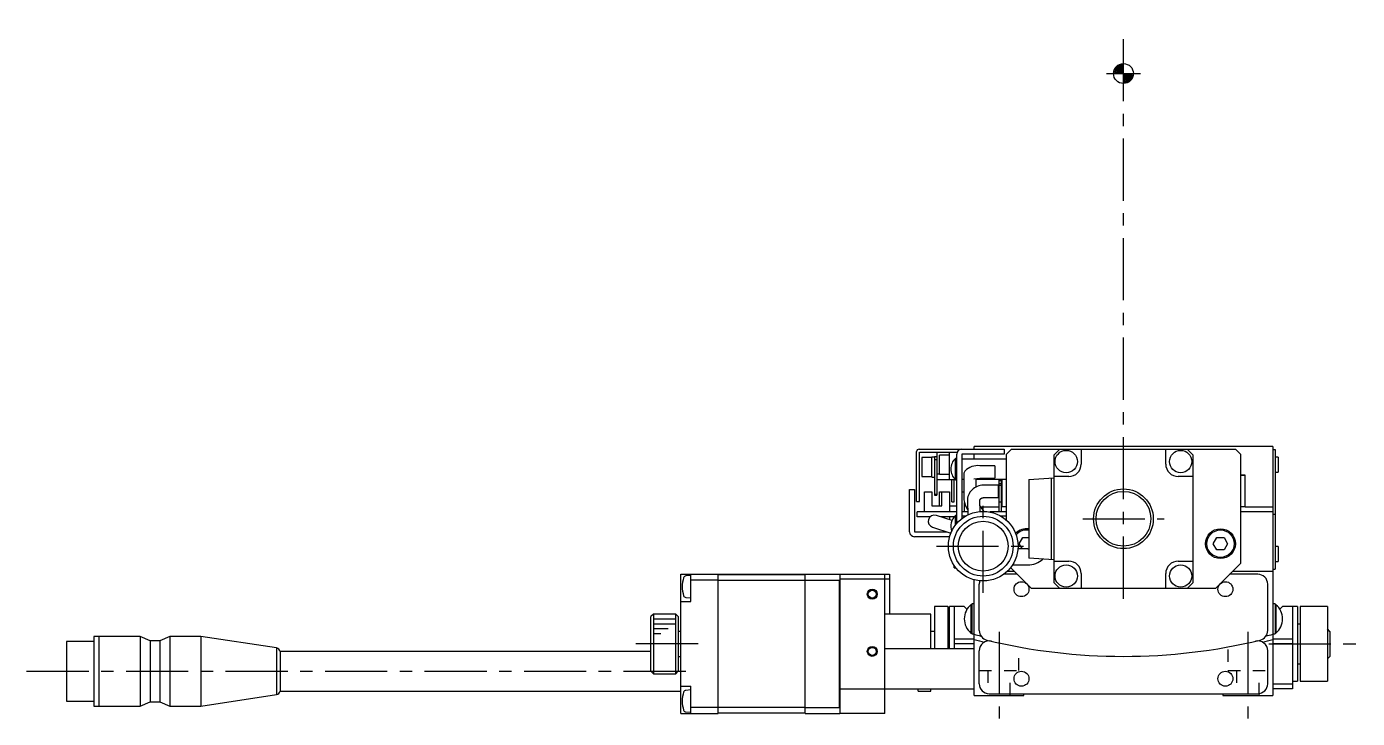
# Model space of a CAD drawing. Extents: x -285 to 424, y 17 to 528.
# Drawn here: x -216.7 to 50.9, y 21.2 to 160.3 of the extents above; entities that cross this region are included whole.
import ezdxf

# ---------------------------------------------------------------- set-up
doc = ezdxf.new("R2010")
doc.units = 0
doc.header["$LTSCALE"] = 10
doc.linetypes.add('CENTER', pattern=[2, 1.25, -0.25, 0.25, -0.25])
doc.linetypes.add('DOT', pattern=[0.5, 0.25, -0.25])
doc.layers.add('1', color=7, linetype='CONTINUOUS')
doc.layers.add('21', color=7, linetype='CONTINUOUS')

# ---------------------------------------------------------------- blocks, each defined once
blk = doc.blocks.new('AID4023')
at = {"layer": '21', "color": 7, "linetype": 'CONTINUOUS'}
blk.add_circle((3.825227, 150.852927), 2, dxfattribs=at)
for centre, radius, start, end in [((3.825227, 150.852927), 1.8, 90, 180), ((3.825227, 150.852927), 1.6, 90, 180), ((3.825227, 150.852927), 1.4, 90, 179.999955), ((3.825227, 150.852927), 1.2, 90, 179.99997), ((3.825227, 150.852927), 1, 90, 179.999964), ((3.825225, 150.852929), 0.799999, 89.999799, 180.000086), ((3.825227, 150.852927), 0.6, 89.99994, 180), ((3.825227, 150.852927), 0.4, 90, 180), ((3.825227, 150.852927), 0.2, 90, 180), ((3.825227, 150.852927), 0.6, 269.99994, 0), ((3.825227, 150.852927), 1.8, 270, 0), ((3.825227, 150.852927), 1.6, 270, 0), ((3.825227, 150.852927), 0.4, 270, 0), ((3.825227, 150.852927), 0.2, 270, 0), ((3.825227, 150.852927), 1.2, 270, 359.99997), ((3.825227, 150.852927), 1.4, 270, 359.999955), ((3.825227, 150.852927), 1, 270, 359.999964), ((3.825225, 150.852929), 0.799999, 270.000201, 359.999914)]:
    blk.add_arc(centre, radius, start, end, dxfattribs=at)

msp = doc.modelspace()

# ---------------------------------------------------------------- linework, layer by layer
at = {"layer": '1', "color": 4, "linetype": 'CENTER'}
for p, q in [((3.825227, 45.285035), (3.825227, 160.285035)), ((0.425227, 150.852927), (7.225227, 150.852927)), ((-24.374773, 46.452928), (-24.374773, 65.252926)), ((-4.374773, 61.352927), (12.025227, 61.352927)), ((-33.774771, 55.852927), (-14.974774, 55.852927)), ((-21.174773, 38.608783), (-21.174773, 21.236441)), ((28.825227, 38.608783), (28.825227, 21.236441)), ((-81.674772, 36.202927), (-96.674772, 36.202927)), ((33.021989, 36.202927), (50.851806, 36.202927)), ((-216.674772, 30.702927), (-83.112894, 30.702927))]:
    msp.add_line(p, q, dxfattribs=at)
at = {"layer": '1', "color": 7, "linetype": 'CONTINUOUS'}
for p, q in [((-37.274773, 75.352927), (-20.174773, 75.352927)), ((33.825227, 75.852927), (-26.174773, 75.852927)), ((-26.174773, 75.352927), (-26.174773, 75.852927)), ((-20.174773, 75.352927), (-20.174773, 74.352927)), ((-18.674773, 75.352927), (-19.674773, 74.352927)), ((-18.674773, 75.352927), (26.325227, 75.352927)), ((-8.974773, 75.352927), (-10.174773, 74.152927)), ((-4.674773, 75.352927), (-4.674773, 72.352927)), ((12.325227, 72.352927), (12.325227, 75.352927)), ((17.825227, 74.152927), (16.625227, 75.352927)), ((27.325227, 74.352927), (26.325227, 75.352927)), ((33.825227, 75.852927), (33.825227, 25.852927)), ((33.825227, 75.252927), (34.325227, 75.252927)), ((34.325227, 75.252927), (34.325227, 51.252927)), ((-37.774773, 64.852927), (-37.774773, 74.852927)), ((-37.174773, 74.752927), (-29.591288, 74.752927)), ((-37.174773, 64.852927), (-37.174773, 74.752927)), ((-36.674773, 73.652927), (-36.674773, 69.852927)), ((-34.674773, 73.652927), (-36.674773, 73.652927)), ((-34.674773, 69.752927), (-34.674773, 73.752927)), ((-34.174773, 73.752927), (-34.674773, 73.752927)), ((-34.174773, 73.890857), (-33.674773, 73.890857)), ((-34.174773, 73.890857), (-34.174773, 66.107885)), ((-34.174773, 73.248522), (-33.674773, 73.248522)), ((-33.674773, 74.752927), (-33.674773, 66.107885)), ((-31.174773, 74.152927), (-33.174773, 74.152927)), ((-33.174773, 70.352927), (-33.174773, 74.152927)), ((-31.174773, 69.252927), (-31.174773, 74.752927)), ((-29.611522, 74.702927), (-31.174773, 74.702927)), ((-29.674773, 73.502927), (-29.96702, 73.502927)), ((-29.96702, 69.202927), (-29.96702, 73.502927)), ((-29.674773, 60.425671), (-29.674773, 74.352927)), ((-28.674773, 74.352927), (-28.674773, 61.376511)), ((-20.174773, 74.352927), (-28.674773, 74.352927)), ((-19.674773, 73.352927), (-28.674773, 73.352927)), ((-26.174773, 73.352927), (-26.174773, 74.352927)), ((-19.674773, 61.04041), (-19.674773, 74.352927)), ((-10.174773, 74.152927), (-10.174773, 48.552927)), ((17.825227, 48.552927), (17.825227, 74.152927)), ((27.325227, 74.352927), (27.325227, 52.352927)), ((34.925227, 73.752927), (34.325227, 73.752927)), ((34.925227, 73.752927), (34.925227, 70.752927)), ((-36.674773, 69.852927), (-34.674773, 69.852927)), ((-34.674773, 69.752927), (-34.174773, 69.752927)), ((-33.674773, 70.399052), (-33.174773, 70.399052)), ((-33.174773, 70.352927), (-31.174773, 70.352927)), ((-28.258877, 70.378237), (-28.264697, 70.251436)), ((-28.264697, 70.251436), (-28.264697, 65.186975)), ((-28.237271, 70.525716), (-28.258877, 70.378237)), ((-28.199363, 70.672118), (-28.237271, 70.525716)), ((-28.144865, 70.815995), (-28.199363, 70.672118)), ((-28.073654, 70.955723), (-28.144865, 70.815995)), ((-22.014697, 72.019074), (-25.014697, 72.019074)), ((-22.014697, 72.019074), (-22.014697, 69.519074)), ((-15.174773, 69.253287), (-10.174773, 69.602927)), ((-10.674773, 69.567963), (-10.674773, 53.13789)), ((-7.174773, 69.852927), (-10.174773, 69.852927)), ((17.825227, 69.852927), (14.825227, 69.852927)), ((27.325227, 70.15516), (28.325227, 70.15516)), ((27.325227, 70.137741), (28.322068, 70.137741)), ((28.275227, 70.105176), (27.325227, 70.105176)), ((28.322068, 70.137741), (28.275227, 70.105176)), ((28.275227, 63.831682), (28.275227, 70.105176)), ((28.325227, 63.764436), (28.325227, 70.15516)), ((34.325227, 70.752927), (34.925227, 70.752927)), ((-39.174773, 58.752927), (-39.174773, 67.252927)), ((-39.174773, 67.252927), (-38.174773, 67.252927)), ((-38.174773, 67.252927), (-38.174773, 58.752927)), ((-33.674773, 69.252927), (-30.017201, 69.252927)), ((-30.674773, 64.752927), (-30.674773, 69.252927)), ((-30.174773, 64.752927), (-30.174773, 69.252927)), ((-29.96702, 69.202927), (-29.674773, 69.202927)), ((-28.674773, 69.352927), (-28.264697, 69.352927)), ((-28.264697, 69.252927), (-28.674773, 69.252927)), ((-26.235452, 69.369608), (-25.014697, 69.519074)), ((-25.764697, 67.770551), (-25.764697, 69.472641)), ((-25.764697, 69.352927), (-19.674773, 69.352927)), ((-25.014697, 69.519074), (-22.014697, 69.519074)), ((-21.374773, 68.102927), (-24.308071, 68.102927)), ((-21.374773, 68.102927), (-21.374773, 65.602927)), ((-21.174773, 62.724522), (-21.174773, 69.352927)), ((-20.674773, 68.961078), (-21.174773, 68.986323)), ((-20.674773, 68.352927), (-21.174773, 68.352927)), ((-21.174773, 68.105568), (-20.674773, 68.125521)), ((-20.674773, 62.724522), (-20.674773, 69.352927)), ((-20.624773, 69.352927), (-20.624773, 63.831682)), ((-15.174773, 69.253293), (-15.174773, 53.452561)), ((-37.774773, 64.852927), (-37.174773, 64.852927)), ((-36.174773, 66.752927), (-34.674773, 66.752927)), ((-36.174773, 62.752927), (-36.174773, 66.752927)), ((-34.674773, 66.752927), (-34.674773, 63.952927)), ((-34.174773, 66.316645), (-33.674773, 66.316645)), ((-34.174773, 66.107885), (-33.674773, 66.107885)), ((-33.174773, 63.952927), (-33.174773, 66.752927)), ((-33.174773, 66.752927), (-31.174773, 66.752927)), ((-32.674773, 63.952927), (-32.674773, 66.752927)), ((-31.174773, 66.752927), (-31.174773, 62.752927)), ((-30.674773, 64.752927), (-30.174773, 64.752927)), ((-28.674773, 66.752927), (-28.264697, 66.752927)), ((-28.264697, 65.186975), (-28.264668, 65.177382)), ((-28.174773, 64.628275), (-28.174773, 62.752927)), ((-27.556234, 64.868422), (-27.460814, 62.135946)), ((-25.05796, 64.984399), (-25.055476, 65.025375)), ((-25.057757, 64.95567), (-25.05796, 64.984399)), ((-24.983402, 62.826416), (-25.057757, 64.95567)), ((-25.055476, 65.025375), (-25.049748, 65.066111)), ((-25.049748, 65.066111), (-25.040953, 65.105898)), ((-25.040953, 65.105898), (-25.029412, 65.144168)), ((-25.029412, 65.144168), (-25.015499, 65.180594)), ((-25.015499, 65.180594), (-24.999564, 65.215057)), ((-24.999564, 65.215057), (-24.981893, 65.247577)), ((-24.981893, 65.247577), (-24.962714, 65.27824)), ((-24.962714, 65.27824), (-24.942198, 65.307153)), ((-24.942198, 65.307153), (-24.92048, 65.334421)), ((-24.92048, 65.334421), (-24.897666, 65.360139)), ((-24.897666, 65.360139), (-24.873842, 65.384385)), ((-24.873842, 65.384385), (-24.849082, 65.407224)), ((-24.849082, 65.407224), (-24.82345, 65.428705)), ((-24.82345, 65.428705), (-24.797002, 65.44887)), ((-24.797002, 65.44887), (-24.769792, 65.467749)), ((-24.769792, 65.467749), (-24.74187, 65.485363)), ((-24.74187, 65.485363), (-24.713286, 65.50173)), ((-24.713286, 65.50173), (-24.684086, 65.51686)), ((-24.684086, 65.51686), (-24.654318, 65.530762)), ((-24.654318, 65.530762), (-24.62403, 65.543439)), ((-24.62403, 65.543439), (-24.593269, 65.554894)), ((-24.593269, 65.554894), (-24.562084, 65.565127)), ((-24.562084, 65.565127), (-24.530522, 65.574139)), ((-24.530522, 65.574139), (-24.498634, 65.581927)), ((-24.498634, 65.581927), (-24.466469, 65.58849)), ((-24.466469, 65.58849), (-24.434078, 65.593828)), ((-24.434078, 65.593828), (-24.401512, 65.597939)), ((-24.401512, 65.597939), (-24.368822, 65.600823)), ((-24.368822, 65.600823), (-24.336061, 65.602481)), ((-24.336061, 65.602481), (-24.308071, 65.602927)), ((-24.308071, 65.602927), (-21.374773, 65.602927)), ((-21.174773, 64.752927), (-20.674773, 64.752927)), ((-29.674773, 62.752927), (-37.674773, 62.752927)), ((-37.674773, 61.752927), (-37.674773, 62.752927)), ((-35.04224, 61.752927), (-37.674773, 61.752927)), ((-34.674773, 63.952927), (-32.674773, 63.952927)), ((-30.63911, 61.018448), (-33.788501, 62.041747)), ((-30.19641, 61.752927), (-32.899603, 61.752927)), ((-31.174773, 63.952927), (-29.674773, 63.952927)), ((-31.174773, 61.752927), (-31.174773, 61.192495)), ((-29.674773, 62.002927), (-29.96702, 62.002927)), ((-29.96702, 60.063242), (-29.96702, 62.002927)), ((-27.482359, 62.752927), (-28.674773, 62.752927)), ((-27.980322, 61.852927), (-28.674773, 61.852927)), ((-24.552533, 63.367065), (-25.025548, 64.026598)), ((-24.855478, 63.781667), (-21.174773, 63.781667)), ((-24.16268, 62.849712), (-24.552533, 63.367065)), ((-19.674773, 62.724522), (-23.040171, 62.724522)), ((-19.674773, 61.852927), (-20.769223, 61.852927)), ((-20.624773, 63.831682), (-20.672076, 63.765365)), ((-19.674773, 63.765365), (-20.672076, 63.765365)), ((-20.624773, 63.831682), (-19.674773, 63.831682)), ((27.325227, 63.831682), (28.275227, 63.831682)), ((28.32253, 63.765365), (27.325227, 63.765365)), ((33.825227, 62.724522), (27.325227, 62.724522)), ((28.32253, 63.765365), (28.275227, 63.831682)), ((28.325227, 63.781667), (33.825227, 63.781667)), ((34.325227, 62.192174), (33.825227, 62.192174)), ((-34.561044, 59.664106), (-30.869323, 58.464594)), ((-38.174773, 58.752927), (-31.756722, 58.752927)), ((-31.111982, 57.752927), (-38.174773, 57.752927)), ((-17.118148, 56.352927), (-16.39646, 57.602927)), ((-16.503535, 55.288386), (-17.118148, 56.352927)), ((-16.39646, 57.602927), (-15.174773, 57.602927)), ((21.881852, 56.352927), (22.60354, 57.602927)), ((22.60354, 55.102927), (21.881852, 56.352927)), ((22.60354, 57.602927), (24.046915, 57.602927)), ((24.046915, 57.602927), (24.768603, 56.352927)), ((24.768603, 56.352927), (24.046915, 55.102927)), ((-15.423302, 55.288386), (-17.397575, 55.288386)), ((24.046915, 55.102927), (22.60354, 55.102927)), ((34.925227, 55.752927), (34.325227, 55.752927)), ((34.925227, 55.752927), (34.925227, 52.752927)), ((-30.174773, 51.502927), (-30.174773, 51.933745)), ((-30.174773, 51.502927), (-29.859067, 51.502927)), ((-19.475794, 50.852927), (-18.174773, 50.852927)), ((-18.861526, 51.53968), (-14.674773, 47.352927)), ((-18.473229, 52.088386), (-15.423302, 52.088386)), ((-10.174773, 53.102927), (-15.174773, 53.452557)), ((-10.174773, 52.852927), (-7.174773, 52.852927)), ((14.825227, 52.852927), (17.825227, 52.852927)), ((22.325227, 47.352927), (27.325227, 52.352927)), ((25.825227, 50.852927), (33.825227, 50.852927)), ((33.825227, 51.252927), (34.325227, 51.252927)), ((34.325227, 52.752927), (34.925227, 52.752927)), ((-85.174773, 50.202927), (-43.174773, 50.202927)), ((-85.174773, 22.202927), (-85.174773, 50.202927)), ((-83.174773, 49.952927), (-84.160052, 49.866726)), ((-83.174773, 44.702927), (-83.174773, 50.202927)), ((-77.674773, 49.002927), (-83.174773, 49.002927)), ((-77.674773, 22.202927), (-77.674773, 50.202927)), ((-60.174773, 50.102927), (-77.674773, 50.102927)), ((-60.174773, 48.961505), (-77.674773, 48.961505)), ((-60.174773, 22.202927), (-60.174773, 50.202927)), ((-60.174773, 49.002927), (-53.274773, 49.002927)), ((-53.274773, 49.002927), (-53.174773, 49.102927)), ((-53.274773, 23.402927), (-53.274773, 49.002927)), ((-53.174773, 50.152927), (-53.224773, 50.202927)), ((-53.174773, 50.202927), (-53.174773, 22.202927)), ((-43.174773, 49.202927), (-53.174773, 49.202927)), ((-44.174773, 22.202927), (-44.174773, 50.202927)), ((-43.174773, 50.202927), (-43.174773, 42.202927)), ((-26.174773, 25.852927), (-26.174773, 49.088314)), ((-25.174773, 38.917418), (-25.174773, 48.202927)), ((-17.524773, 50.202927), (-20.242281, 50.202927)), ((-10.174773, 48.552927), (-8.974773, 47.352927)), ((-4.674773, 50.352927), (-4.674773, 47.352927)), ((12.325227, 47.352927), (12.325227, 50.352927)), ((16.625227, 47.352927), (17.825227, 48.552927)), ((30.825227, 50.202927), (25.175227, 50.202927)), ((32.825227, 38.917418), (32.825227, 48.202927)), ((-84.160052, 45.539128), (-83.174773, 45.452927)), ((22.325227, 47.352927), (-14.674773, 47.352927)), ((-85.174773, 44.702927), (-83.174773, 44.702927)), ((-34.174773, 43.702927), (-34.174773, 35.202927)), ((-31.474773, 43.702927), (-34.174773, 43.702927)), ((-31.474773, 43.702927), (-31.474773, 35.202927)), ((-28.174773, 43.702927), (-31.174773, 43.702927)), ((-31.174773, 35.202927), (-31.174773, 43.702927)), ((-30.174773, 43.702927), (-30.174773, 35.202927)), ((-27.636544, 43.164698), (-28.174773, 43.702927)), ((-26.674772, 44.092927), (-26.834328, 44.092927)), ((-26.834327, 44.092927), (-26.834327, 38.392927)), ((-26.174772, 44.242927), (-26.674773, 44.242927)), ((-26.674772, 44.242927), (-26.674772, 38.242927)), ((34.325228, 44.242926), (33.825227, 44.242926)), ((34.484783, 44.092926), (34.325227, 44.092926)), ((34.325228, 44.242927), (34.325228, 38.242927)), ((34.484783, 44.092927), (34.484783, 38.392927)), ((35.825227, 43.702927), (35.286998, 43.164697)), ((38.825227, 43.702927), (35.825227, 43.702927)), ((37.825227, 43.702927), (37.825227, 27.202927)), ((38.825227, 43.702927), (38.825227, 28.702927)), ((39.325227, 43.702927), (39.325227, 28.702927)), ((44.825227, 43.702927), (39.325227, 43.702927)), ((44.825227, 43.702927), (44.825227, 28.702927)), ((-90.674773, 42.202927), (-91.174773, 41.702927)), ((-91.174773, 30.702927), (-91.174773, 41.702927)), ((-90.674773, 42.202927), (-90.674773, 30.202927)), ((-86.174773, 42.202927), (-90.674773, 42.202927)), ((-86.174773, 30.202927), (-86.174773, 42.202927)), ((-85.674773, 41.702927), (-86.174773, 42.202927)), ((-85.674773, 41.702927), (-85.674773, 30.702927)), ((-34.874773, 42.202927), (-44.174773, 42.202927)), ((-34.874773, 35.202927), (-34.874773, 42.202927)), ((-31.174773, 40.202927), (-31.474773, 40.202927)), ((39.325227, 40.202927), (38.825227, 40.202927)), ((-202.174768, 37.702926), (-203.17477, 37.702926)), ((-203.17477, 37.702926), (-203.17477, 23.702928)), ((-202.124768, 37.702926), (-202.174768, 37.652926)), ((-202.174768, 37.702926), (-202.174768, 23.702928)), ((-193.867768, 37.702926), (-202.124768, 37.702926)), ((-202.124768, 37.702926), (-202.124768, 23.702928)), ((-191.867768, 36.852927), (-193.867768, 37.702926)), ((-193.867768, 37.702926), (-193.867768, 23.702928)), ((-187.867768, 37.702926), (-189.867768, 36.852927)), ((-181.674769, 37.702926), (-187.867768, 37.702926)), ((-187.867768, 37.702926), (-187.867768, 23.702928)), ((-166.440786, 35.387252), (-181.674769, 37.702926)), ((-181.674769, 37.702926), (-181.674769, 23.702928)), ((-85.174773, 38.702927), (-85.674773, 38.702927)), ((-34.174773, 38.702927), (-34.874773, 38.702927)), ((-26.834328, 38.392927), (-26.674772, 38.392927)), ((-26.674773, 38.242927), (-26.174772, 38.242927)), ((33.825227, 38.242927), (34.325228, 38.242927)), ((34.325227, 38.392927), (34.484783, 38.392927)), ((45.325227, 38.702927), (44.825227, 39.202927)), ((45.325227, 38.702927), (45.325227, 33.702927)), ((-203.17477, 36.702925), (-208.674771, 36.702925)), ((-208.674771, 36.702925), (-208.674771, 24.702929)), ((-189.867768, 36.852927), (-191.867768, 36.852927)), ((-191.867768, 36.852927), (-191.867768, 24.552927)), ((-189.867768, 36.852927), (-189.867768, 24.552927)), ((-166.440786, 35.387252), (-166.440786, 26.018601)), ((-26.174773, 35.202927), (-44.174773, 35.202927)), ((-30.174773, 37.202927), (-26.174773, 37.202927)), ((-26.174773, 36.202927), (-30.174773, 36.202927)), ((-25.174773, 28.202927), (-25.174773, 34.806421)), ((32.825227, 28.202927), (32.825227, 34.806421)), ((33.825227, 37.202927), (37.825227, 37.202927)), ((37.825227, 36.202927), (33.825227, 36.202927)), ((-91.174773, 34.702927), (-165.717113, 34.702927)), ((-165.717113, 34.702927), (-165.717113, 26.702927)), ((-85.674773, 33.702927), (-85.174773, 33.702927)), ((38.825227, 32.202927), (39.325227, 32.202927)), ((44.825227, 33.202927), (45.325227, 33.702927)), ((-91.174773, 30.702927), (-90.674773, 30.202927)), ((-90.674773, 30.202927), (-86.174773, 30.202927)), ((-86.174773, 30.202927), (-85.674773, 30.702927)), ((-85.174773, 27.702927), (-83.174773, 27.702927)), ((-83.174773, 26.952927), (-84.160052, 26.866726)), ((-83.174773, 22.202927), (-83.174773, 27.702927)), ((-53.174773, 27.202927), (-26.174773, 27.202927)), ((-37.424773, 26.702927), (-37.424773, 27.202927)), ((-34.924773, 26.702927), (-34.924773, 27.202927)), ((33.825227, 28.202927), (37.825227, 28.202927)), ((37.825227, 27.202927), (33.825227, 27.202927)), ((37.825227, 28.702927), (38.825227, 28.702927)), ((39.325227, 28.702927), (44.825227, 28.702927)), ((-208.674771, 24.702929), (-203.17477, 24.702929)), ((-193.867768, 23.702928), (-191.867768, 24.552927)), ((-191.867768, 24.552927), (-189.867768, 24.552927)), ((-189.867768, 24.552927), (-187.867768, 23.702928)), ((-181.674769, 23.702928), (-166.440786, 26.018601)), ((-165.717113, 26.702927), (-85.174773, 26.702927)), ((-37.424773, 26.702927), (-34.924773, 26.702927)), ((-26.174773, 25.852927), (-16.174773, 25.852927)), ((-23.174773, 26.202927), (30.825227, 26.202927)), ((-16.174773, 26.152927), (23.825227, 26.152927)), ((-16.174773, 25.852927), (-16.174773, 26.152927)), ((23.825227, 26.152927), (23.825227, 25.852927)), ((23.825227, 25.852927), (33.825227, 25.852927)), ((-203.17477, 23.702928), (-202.174768, 23.702928)), ((-202.174768, 23.752928), (-202.124768, 23.702928)), ((-202.124768, 23.702928), (-193.867768, 23.702928)), ((-187.867768, 23.702928), (-181.674769, 23.702928)), ((-85.174773, 22.202927), (-77.674773, 22.202927)), ((-84.160052, 22.539128), (-83.174773, 22.452927)), ((-77.674773, 23.402927), (-83.174773, 23.402927)), ((-60.174773, 23.444348), (-77.674773, 23.444348)), ((-60.174773, 22.302927), (-77.674773, 22.302927)), ((-60.174773, 23.402927), (-53.274773, 23.402927)), ((-60.174773, 22.202927), (-53.224773, 22.202927)), ((-53.174773, 23.302927), (-53.274773, 23.402927)), ((-53.224773, 22.202927), (-53.174773, 22.252927)), ((-44.174773, 22.202927), (-53.174773, 22.202927))]:
    msp.add_line(p, q, dxfattribs=at)
at = {"layer": '1', "color": 9, "linetype": 'CONTINUOUS'}
for p, q in [((-21.174773, 64.752932), (-20.674773, 64.752932)), ((-86.174773, 41.202927), (-90.674773, 41.202927)), ((-86.174773, 40.202927), (-90.674773, 40.202927)), ((-87.674773, 39.202927), (-90.674773, 39.202927)), ((-89.174773, 38.202927), (-90.674773, 38.202927))]:
    msp.add_line(p, q, dxfattribs=at)
at = {"layer": '1', "color": 9, "linetype": 'DOT'}
for p, q in [((-17.174773, 30.852927), (-17.174773, 35.094752)), ((24.825227, 35.094905), (24.825227, 30.852927)), ((-25.174773, 30.852927), (-17.174773, 30.852927)), ((-23.424773, 30.852927), (-23.424773, 25.852927)), ((-18.924773, 25.852927), (-18.924773, 30.852927)), ((24.825227, 30.852927), (32.825227, 30.852927)), ((26.575227, 30.852927), (26.575227, 25.852927)), ((31.075227, 25.852927), (31.075227, 30.852927))]:
    msp.add_line(p, q, dxfattribs=at)
at = {"layer": '1', "color": 7, "linetype": 'CONTINUOUS'}
for centre, radius in [((-7.674773, 72.852927), 2.25), ((15.325227, 72.852927), 2.25), ((3.825227, 61.352927), 6), ((3.825227, 61.352927), 5.5), ((-24.374773, 55.852927), 6.999999), ((-24.374773, 55.852927), 5.999998), ((-24.374773, 55.852927), 5), ((23.325227, 56.352927), 3), ((23.325227, 56.352927), 2.75), ((-7.674773, 49.852927), 2.25), ((15.325227, 49.852927), 2.25), ((-16.674773, 47.202927), 1.5), ((24.325227, 47.202927), 1.5), ((-46.674773, 46.202927), 0.8), ((-46.674773, 34.702927), 0.8), ((-16.674773, 29.202927), 1.5), ((24.325227, 29.202927), 1.5)]:
    msp.add_circle(centre, radius, dxfattribs=at)
at = {"layer": '1', "color": 9, "linetype": 'CONTINUOUS'}
for centre in [(-46.674773, 46.202927), (-46.674773, 34.702927)]:
    msp.add_circle(centre, 1, dxfattribs=at)
at = {"layer": '1', "color": 7, "linetype": 'CONTINUOUS'}
for centre, radius, start, end in [((-37.274773, 74.852927), 0.5, 90, 180), ((-28.674773, 74.352927), 1, 90, 180), ((-27.874773, 71.352927), 3, 134.220044, 225.779956), ((-7.174773, 72.352927), 2.5, 270, 0), ((14.825227, 72.352927), 2.5, 180, 270), ((-25.448745, 68.336157), 3.708406, 83.27844787, 135.05837836), ((58.275227, 150.752927), 86, 249.617084, 249.61933), ((-24.371263, 64.918194), 3.18536, 88.863281, 180.895301), ((-23.998473, 65.760634), 4.308772, 188.090595, 215.647853), ((-34.174773, 60.852927), 1.25, 72, 252), ((-27.874773, 59.852927), 3, 134.220044, 199.565957), ((-50.624773, 150.752927), 92, 288.998505, 289.000281), ((58.275227, 150.752927), 92, 250.999719, 251.001495), ((-15.674773, 56.352927), 3, 80.405932, 136.711663), ((-15.674773, 56.352927), 2.75, 79.524318, 139.33281), ((-38.174773, 58.752927), 1, 180, 270), ((-15.423302, 56.688386), 1.4, 270, 280.225391), ((-15.423302, 56.688386), 4.6, 270, 311.736603), ((-7.174773, 50.352927), 2.5, 0, 90), ((14.825227, 50.352927), 2.5, 90, 180), ((-78.874773, 47.702927), 6, 162.370845, 197.629155), ((-84.116474, 49.368629), 0.5, 95, 162.370845), ((-23.174773, 48.202927), 2, 160.029215, 180), ((30.825227, 48.202927), 2, 0, 90), ((-84.116474, 46.037225), 0.5, 197.629155, 265), ((-24.474772, 41.242927), 3.7, 129.621835, 230.378165), ((32.125228, 41.242927), 3.7, 309.621835, 50.378165), ((3.825227, 150.702927), 116.5, 255.077591, 255.766356), ((-23.174773, 38.917418), 2, 180, 256.421191), ((30.825227, 38.917418), 2, 283.578809, 0), ((3.825227, 150.702927), 116.5, 284.233644, 284.922409), ((-166.67477, 34.41501), 1.000002, 16.733256, 76.468302), ((3.825227, 150.702927), 117.5, 255.207503, 256.244923), ((-23.174773, 34.806421), 2, 76.885914, 180), ((3.825227, 150.702927), 117, 256.421191, 283.578809), ((30.825227, 34.806421), 2, 0, 103.114086), ((3.825227, 150.702927), 117.5, 283.755077, 284.792497), ((-84.116474, 26.368629), 0.5, 95, 162.370845), ((-23.174773, 28.202927), 2, 180, 270), ((30.825227, 28.202927), 2, 270, 0), ((-166.67477, 26.990844), 1.000002, 283.531698, 343.266744), ((-78.874773, 24.702927), 6, 162.370845, 197.629155), ((-84.116474, 23.037225), 0.5, 197.629155, 265)]:
    msp.add_arc(centre, radius, start, end, dxfattribs=at)

# ---------------------------------------------------------------- block references
at = {"layer": '21'}
msp.add_blockref('AID4023', (0, 0), dxfattribs=at)

doc.saveas('drawing.dxf')
